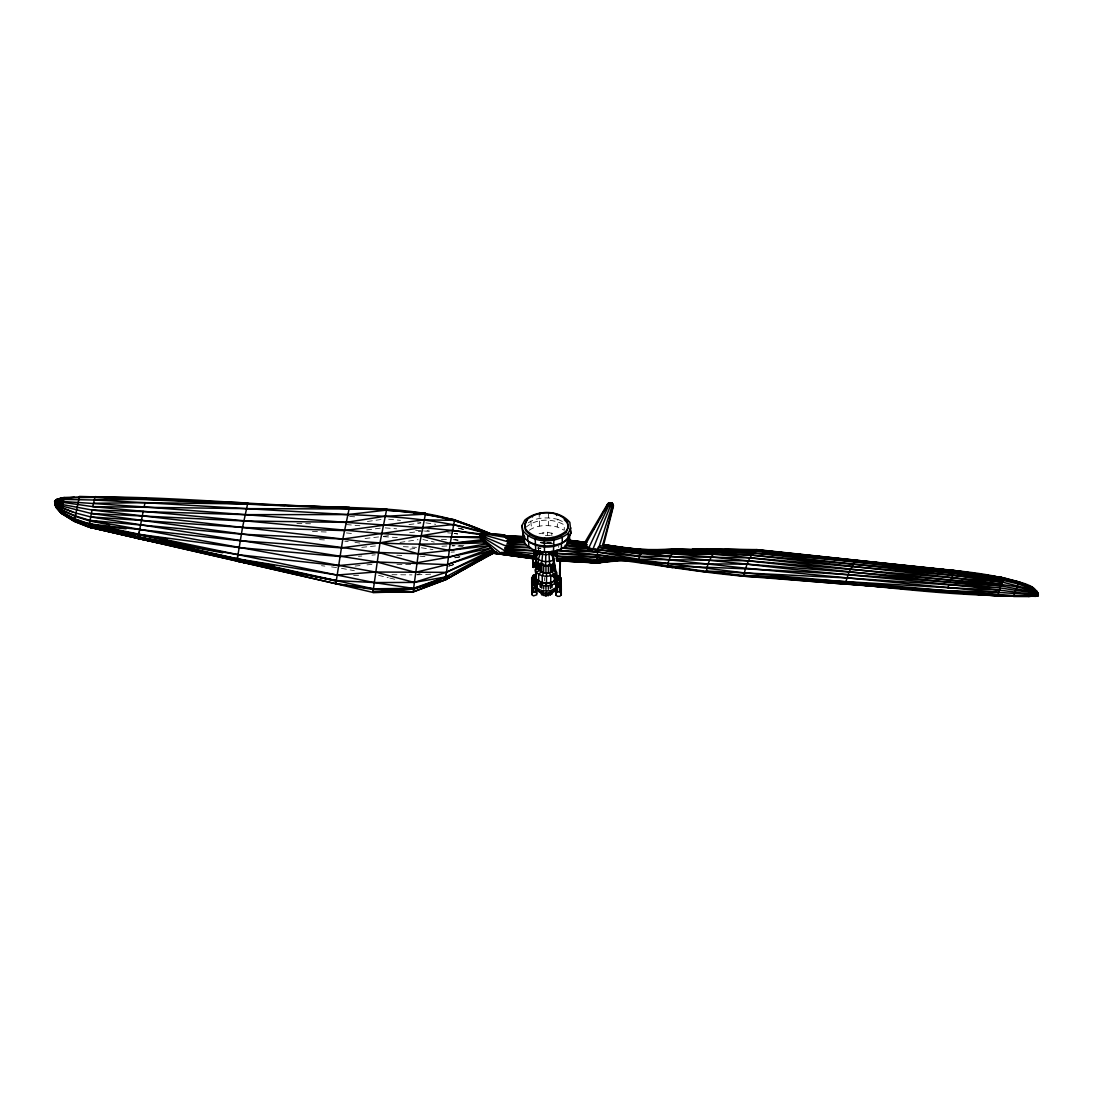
<?xml version="1.0" encoding="UTF-8"?>
<svg xmlns="http://www.w3.org/2000/svg" width="1093" height="1093" viewBox="0 0 1093 1093"><rect width="100%" height="100%" fill="white"/><g stroke="black" fill="none" stroke-linecap="round" stroke-linejoin="round"><path stroke-width="0.75" stroke-dasharray="5 3.75" d="M558.701 547.456L558.728 545.981M528.356 522.796C536.827 516.962 548.112 517.126 557.813 519.366L557.211 526.963L564.275 530.228L564.275 524.886C552.593 518.219 536.335 518.246 525.924 527.304M529.326 530.201C537.346 524.681 548.03 524.845 557.211 526.963M539.081 533.726L547.511 532.195L554.165 534.012M448.717 566.119L455.016 564.111M448.758 566.133L455.207 564.22M416.911 574.481L420.095 573.661M454.934 557.608L461.588 556.323M409.916 549.192L416.501 548.071M454.866 557.84L461.465 556.802M399.97 542.442L417.991 539.669M367.412 521.498L381.99 519.366M383.575 536.335L388.466 535.666M409.684 532.728L429.262 530.091M366.688 529.927L383.588 527.741M408.987 524.558L420.846 523.069M365.062 538.494L378.561 536.95M361.756 547.347L376.935 545.817M355.129 566.051L360.198 565.546M366.947 564.876L373.683 564.207M358.477 556.323L361.838 556.023M371.934 555.135L375.309 554.834M550.394 535.502L543.03 535.297L543.03 532.482M441.914 546.254L450.425 545.762M451.026 552.129L454.401 551.965M416.939 574.822L431.585 574.167M353.613 575.519L361.974 575.164M463.815 545.667L452.092 545.749L463.705 546.377M391.991 574.713L411.979 574.877M441.422 539.355L448.144 539.423M296.9 523.465L310.535 523.766M396.964 564.316L413.55 564.698M537.701 547.935L540.939 548.03M396.841 555.217L401.8 555.394M312.448 531.458L327.736 532.072M403.331 546.65L416.501 547.333M319.416 539.628L326.192 540.024M540.256 542.674L545.134 542.989M546.76 543.098L551.637 543.426M383.575 536.663L398.33 537.647M349.637 516.483L356.427 516.934M429.385 531.43L414.589 530.255M447.624 532.824L452.598 533.206M540.844 542.647L545.68 543.03M547.279 543.153L552.115 543.522M454.797 539.71L458.076 539.969M385.214 527.878L396.636 528.807M547.006 542.77L551.869 543.166M547.115 542.756L551.924 543.166M346.331 524.572L359.884 525.733M546.883 542.852L551.705 543.276M546.637 543.412L549.847 543.713M388.63 519.216L400.489 520.364M417.444 521.989L420.846 522.317M547.197 542.92L552.061 543.399M419.985 556.159L424.986 556.651M346.413 532.933L353.189 533.616M537.674 548.18L540.885 548.522M540.871 542.825L548.959 543.727M344.814 541.213L348.189 541.622M354.952 542.429L360.021 543.043M454.264 533.411L457.612 533.821M321.52 565.696L324.867 566.106M331.562 566.912L336.589 567.527M453.144 539.669L458.035 540.338M425.874 522.878L435.683 524.312M421.433 547.771L432.924 549.601M547.197 543.248L550.216 543.754M454.264 533.493L457.612 534.053M341.494 568.333L354.378 570.71M422.882 539.532L434.222 542.101M458.568 528.083L463.446 529.231M378.561 575.355L388.247 577.678M389.859 578.074L396.322 579.618M458.582 528.274L463.459 529.613M557.813 519.366L565.272 522.823M530.747 521.074L531.594 528.575M538.835 549.26L538.494 547.456L538.494 549.752M551.828 532.919L551.828 535.748M548.631 512.59L548.522 525.501M547.511 532.195L547.511 535.024M544.628 577.569L544.628 580.807M539.518 526.061L539.136 513.191"/><path stroke-width="1.5" d="M531.731 584.236L531.731 577.637L532.878 576.366L535.269 576.257L535.269 575.082L533.398 575.082L533.398 580.26L535.269 580.26L535.351 584.878L536.786 586.039L535.351 583.785L535.297 580.656M532.072 594.77L532.072 589.031L533.452 587.897L533.452 592.051L532.072 593.185L532.072 594.77L533.452 595.904L536.786 594.77L536.786 589.031L535.406 587.897L535.406 592.051L536.786 593.185M532.878 576.926L533.398 578.825M532.878 576.598L533.398 577.487M533.316 576.339L533.316 581.121L531.731 581.121L531.731 587.119M533.398 580.26L535.269 579.918M535.297 586.968L535.351 583.785M553.509 567.171L553.509 570.519C549.916 574.139 543.098 574.139 539.491 570.519L536.239 572.267C541.513 577.569 551.487 577.569 556.761 572.267L556.761 578.907C551.487 584.195 541.513 584.195 536.239 578.907L535.406 569.822L536.239 567.363L541.049 564.357M536.786 582.897L535.98 585.22L536.786 589.783C541.773 594.797 551.227 594.797 556.214 589.783L557.02 585.22L556.214 582.897M539.068 591.75L539.068 589.51L536.786 587.542M542.251 582.364L542.251 575.738L543.59 572.896M542.47 593.062L542.47 590.821L539.068 589.51M550.749 582.364L550.749 575.738L549.41 572.896M555.872 595.029L555.872 588.43L557.457 587.132L557.457 591.914L555.872 593.212L555.872 595.029L557.457 596.327L559.684 596.327L561.269 595.029L561.269 588.43L559.684 587.132L559.684 591.914L561.269 593.212L561.269 595.029M556.405 580.67L552.949 554.602L556.924 580.97L559.958 579.222L560.122 560.381M557.703 586.968L557.649 583.785L556.214 584.96M560.928 582.05L559.548 580.916L559.643 568.456M556.214 580.916L556.214 586.039L559.684 584.878L560.122 578.825L559.684 584.878L561.119 586.039M559.602 576.257L559.602 575.082M560.928 583.635L560.928 577.896L559.548 576.762M535.269 576.257L535.269 580.26M504.597 534.928L483.42 533.056L482.068 534.395L482.3 536.472L480.483 535.789L481.48 534.354L484.541 533.903L508.368 537.77L504.597 534.928L481.658 533.452L482.655 538.767L502.042 554.137L502.821 553.195M533.398 579.085L533.316 584.878L531.881 586.039M557.649 584.878L557.731 579.918L559.602 579.918L559.602 575.424M610.454 561.337L597.393 563.018L556.679 560.654L556.378 550.448L597.529 552.033L745.549 568.155L998.756 592.392L1038.336 595.111L1037.257 591.805L1032.093 587.487L1018.799 581.859L1004.276 577.965L954.995 570.573L756.055 549.779L692.265 549.314L756.055 549.779L954.312 571.557L1004.098 578.224L1018.662 582.063L1032.093 587.487L1037.257 591.805L1035.618 596.313L997.923 595.876L743.786 576.202C680.966 570.669 619.157 557.567 556.187 553.413L597.229 554.684L744.114 572.882L947.085 590.712L1013.73 595.603L1035.604 596.3L1038.2 595.466L1035.973 595.289L1038.241 595.343L1030.412 591.477L1000.956 585.903L750.194 557.854C706.87 552.498 663.301 551.5 619.936 547.497M550.421 554.069L556.87 554.697L556.87 551.91L552.047 551.405M535.269 575.082L535.761 581.626C541.281 587.187 551.719 587.187 557.252 581.626M556.405 576.776L559.958 575.328L560.408 560.408M535.939 553.263L534.19 558.81L533.657 550.735L504.843 548.467M535.119 553.4L534.641 554.151L537.92 554.342L534.641 554.151L534.327 549.56M607.435 561.351L597.393 563.018L597.024 557.252L598.336 547.251L670.665 556.323L747.12 564.166C843.796 575.956 942.057 581.353 1038.268 595.302L1035.836 595.412C940.445 598.636 839.93 578.935 743.609 575.478C680.789 570.013 619.144 555.995 556.378 550.448M584.536 542.961L607.202 504.583C608.295 501.687 613.679 502.274 610.522 505.635L592.064 551.296L587.979 549.588L608.992 505.007C610.017 500.553 614.785 504.338 613.118 507.289L603.705 544.505M496.523 553.058L493.134 552.648L445.548 579.714L413.154 591.914L373.232 589.441L335.906 583.73L88.724 527.058L74.201 521.334L60.894 513.041L55.757 506.988L54.65 501.646L57.396 499.091L64.05 497.875L94.913 497.356L348.886 508.696C397.183 509.721 446.6 513.245 490.989 534.067L454.661 519.803L450.207 543.426L445.548 579.714L493.326 553.14L534.19 558.81L493.326 553.14L473.993 563.045M446.067 574.836L445.548 579.714L413.154 591.914L372.932 592.406L335.838 583.73L342.819 539.054L349.391 507.507C396.062 509.051 444.468 511.196 486.795 533.097M329.048 506.879L349.391 507.507C254.368 506.004 159.236 494.282 64.186 497.506L60.894 513.041L74.351 520.528L88.902 526.075L336.207 581.107L335.906 583.73L88.724 527.058L74.228 521.306L60.894 513.041L62.274 506.209L56.44 503.504L54.705 501.373L56.412 503.463L92.044 510.021L244.996 514.653L347.465 514.584L386.184 510.158L425.56 513.327L419.507 544.683L413.154 591.914L372.932 592.406L373.232 589.441L413.427 589.072L445.548 579.714L493.134 552.648L534.6 558.55L493.585 553.222L482.887 557.799M372.932 592.406L379.981 542.825L386.717 509.092L246.253 508.628L92.768 506.633L54.732 501.195L61.153 503.996M146.12 499.255L146.23 498.353L79.475 496.441L74.201 521.334L75.8 513.218M63.831 499.241L64.186 497.506L57.396 499.091L55.757 506.988L60.989 512.535L74.351 520.528M483.83 539.942L479.882 536.731L480.688 533.644L482.013 532.974L484.008 533.056L485.798 535.461L484.623 538.494L481.658 539.136L480.223 537.182L483.598 534.176L483.161 537.373L480.223 537.182L480.483 535.789L485.06 535.283L508.518 541.923M95.159 496.632L110.393 497.875M273.769 565.436L237.222 559.165L138.06 538.507L139.207 531.908M496.345 551.815L492.957 551.446L445.493 579.659L413.414 588.389L373.984 582.555L336.945 575.041L237.208 558.81L138.005 538.548L143.169 511.346L381.539 533.589L420.914 535.98L481.002 537.838M138.06 538.507L88.765 527.017L92.044 510.021L342.819 539.054C390.584 546.049 438.744 544.177 486.781 542.784M222.849 552.785L138.237 537.237L88.765 527.017L89.886 521.006L75.144 516.374L61.481 509.953L55.88 506.264L54.664 501.564L56.057 505.253L61.509 509.639L75.185 515.882L89.927 520.391L375.432 572.035L414.11 582.419L445.739 576.954L492.957 551.446L496.222 551.938M237.605 556.747L236.99 561.119L339.486 581.367M646.878 563.127L638.462 562.185C638.462 557.58 640.826 551.241 645.799 550.134L677.605 549.082L754.648 550.927L954.776 570.806L1004.276 577.965L994.138 577.09M372.85 592.365L413.072 591.86L373.219 588.772L88.902 525.952L74.338 520.432L60.976 512.48L55.798 506.701L57.396 499.091L74.31 497.26M64.132 497.834C62.246 496.536 50.292 503.408 57.342 499.282L94.244 500.02L145.915 499.241L146.23 498.353L94.913 497.356L92.768 506.633L143.169 511.346M637.342 549.547L676.253 549.642L751.724 555.135L951.689 577.405L1016.681 586.736L1030.795 590.466L1036.588 593.28L1038.282 595.275L1036.396 593.772L1030.043 592.515L1000.232 587.938L998.756 592.392L947.085 590.712L946.77 592.119L958.547 592.666M63.708 499.241L54.8 500.936L144.098 506.933L145.055 502.671L247.401 503.969L349.391 507.507M1013.498 581.572L1018.375 582.788L1018.799 581.859L1013.525 596.491L1028.827 596.546L1032.093 587.487L1037.202 591.9L1038.35 595.084L1033.636 592.283M692.73 549.793L719.016 549.164L756.793 550.216M610.468 502.712C606.246 503.313 615.427 501.345 612.545 507.261L607.202 504.583L608.377 505.526M602.694 545.202L612.9 506.961C613.883 502.083 607.886 502.111 612.517 503.736L611.916 503.299L612.312 505.198L598.117 549.697M609.388 518.574L610.741 513.724M998.756 592.392L998.087 594.77L946.77 592.119L997.923 595.876M804.065 554.971L954.763 571.052M540.338 553.14L538.303 559.438L538.303 563.892L545.571 566.078L553.386 564.657L553.386 560.203L551.664 553.714L545.803 554.779L542.784 554.274L540.338 553.14L540.338 550.845M850.19 560.832L855.218 561.283L856.01 560.477L954.94 570.737L1004.276 577.965L954.776 570.806L756.807 549.588C749.156 555.476 746.068 566.393 743.609 575.478L947.945 587.706L948.902 584.837L1000.232 587.938L711.461 556.924L642.793 551.596L602.544 544.929L641.755 552.703L751.724 555.135L953.465 573.238L1003.743 578.921L1018.362 582.637L1031.833 587.911L1037.202 591.9L1038.336 595.111L1036.588 593.28L1030.412 591.477M535.761 573.88L535.269 575.314L533.398 575.424M539.491 570.519L539.491 567.171L536.239 567.363M1003.743 578.921L1000.956 585.903C889.88 577.418 778.79 568.688 667.44 566.147C668.615 559.698 671.375 552.17 677.605 549.082C786.659 553.768 895.618 564.166 1003.743 578.921L1004.098 578.224M949.831 582.227L954.995 570.573M892.694 564.521L885.986 563.81C934.419 571.215 986.228 568.128 1032.093 587.487L1031.519 588.799L1036.956 592.474L1038.336 595.111L1036.751 593.007L1032.516 590.685M538.207 552.99L536.294 557.334L536.294 561.788L538.303 563.892M553.523 554.452L553.523 552.539L551.856 551.569M522.099 525.446L524.777 520.145C537.114 509.68 559.206 509.502 569.863 522.427L570.901 533.152C563.469 551.186 533.767 551.022 523.137 536.171L522.099 525.446L523.137 536.171L524.38 537.51L524.38 542.866C534.477 555.094 555.394 554.93 567.076 545.024L569.603 539.997L569.603 534.655L570.901 533.152L570.122 529.026M524.708 524.285L527.099 519.558C538.125 510.212 557.84 510.048 567.363 521.58L568.292 527.782L565.901 532.51C554.889 541.855 535.16 542.019 525.637 530.474L524.708 524.285L525.637 530.474M524.708 525.583L527.099 519.558M565.901 532.51L568.292 526.484M561.406 549.096L561.406 543.754L568.223 538.439L568.223 533.206L570.901 527.919M569.603 534.655L567.076 539.669L567.076 545.024M557.307 584.919L557.703 584.127M536.294 561.788L535.83 554.93L536.581 553.468M482.068 534.395L481.166 536.718L481.658 539.136L497.301 553.823L502.042 554.137M593.417 529.49L595.07 526.607M596.723 523.711L598.363 520.814M600.016 517.932L601.656 515.035M603.309 512.152L609.156 503.135M611.247 503.326L611.807 503.122M719.016 549.164L717.568 549.451C711.27 555.066 706.966 563.687 706.474 572.049L718.21 572.527M479.813 536.13L480.455 538.221L497.301 553.823M481.057 533.698L479.8 534.928L482.478 532.947M987.648 575.943C994.193 578.183 1042.654 581.845 1035.836 595.412L1038.2 595.466L1028.868 596.559M638.462 562.185L639.309 561.105M540.598 569.33L533.316 565.122L534.122 563.032M555.312 574.904L559.684 577.432L558.072 579.44L558.878 577.35L560.122 577.487L559.602 576.366M497.26 553.126L493.981 552.744L472.654 563.851M541.131 571.94L538.658 574.344L538.658 580.984M88.724 527.058L138.224 537.046L237.823 554.684L338.352 565.6L376.921 561.993L447.201 564.603L492.902 549.697L493.326 553.14M535.761 579.017C541.281 584.577 551.719 584.577 557.252 579.017M542.47 590.821L550.53 590.821L556.214 587.542M855.792 560.203L849.247 571.53L845.19 583.799L860.423 585.097M525.637 529.176C535.16 540.721 554.889 540.557 565.901 531.212M523.137 530.938C533.808 543.849 555.886 543.672 568.223 533.206M540.311 592.01L541.745 594.633L545.953 595.89L552.006 593.977L552.43 591.245M605.946 561.187L597.393 563.018L556.378 559.876L597.12 562.526L628.748 560.108M481.48 534.354L482.737 533.534L483.598 534.176M609.839 503.559L611.479 502.985L611.93 504.515M536.595 564.466L536.595 561.87L533.042 563.332L532.756 558.332M532.947 558.523L533.042 567.212L536.076 565.464M533.042 567.212L536.608 565.764M556.924 580.97L559.958 579.222M413.427 589.072L448.717 575.984M492.902 549.697L446.245 572.349L414.11 582.419L373.984 582.555L336.193 580.574L236.921 561.133L242.523 527.441L247.81 502.93L145.915 499.241M492.957 551.446L446.245 572.349L375.432 572.035L336.945 575.041L89.257 523.93L74.638 518.779L61.167 511.442L55.798 506.701L54.65 501.646L56.044 505.403L61.481 509.953M487.82 555.422L493.981 552.744M59.937 502.233L54.8 500.936L57.219 499.979L63.326 500.895L54.732 501.195L62.588 504.338M491.385 548.126L447.201 564.603L415.395 572.363L376.921 561.993L90.623 516.907L75.745 513.027L56.044 505.403L54.677 501.482L56.235 504.338L61.864 507.849L72.712 512.057M54.814 500.854L57.219 499.979M445.739 576.954L413.414 588.389L373.219 588.772L335.906 583.73M533.37 584.127L534.34 583.799M541.554 565.409L542.784 551.979L548.918 552.293L551.664 551.418M553.386 560.203C547.866 562.43 540.243 562.362 536.294 557.334L535.83 554.93M551.309 564.862L545.844 565.86L540.775 564.33M538.904 568.838L535.406 569.822L536.239 578.907M489.937 545.994L448.185 557.28L416.747 562.813L378.41 552.471L91.306 513.519L62.219 506.127L56.412 503.463L54.718 501.291L56.604 502.561L62.957 502.616M491.304 547.907L448.185 557.28L418.086 553.796L378.41 552.471L339.814 556.528L238.943 547.593L138.688 534.327L88.902 525.952L138.661 534.805L191.535 545.858M64.05 497.875L57.342 499.282L60.607 499.255M439.072 578.853L445.739 577.514M1028.95 595.999L1038.186 595.562L1030.822 595.74M89.257 523.93L240.118 540.734L341.276 547.88L379.981 542.825L452.297 530.433L481.917 534.122M486.877 543.808L449.168 550.394L418.086 553.796L379.981 542.825M589.523 562.362L597.734 562.786L607.708 561.16M568.565 560.941L556.679 560.654L586.244 562.185M1035.781 595.876L1038.186 595.562M613.719 560.914L620.264 560.067M489.773 545.53L449.168 550.394L419.507 544.683M420.914 535.98L450.207 543.426L484.062 539.477M608.623 561.174L597.12 562.526L556.187 558.318L596.969 561.324L620.359 560.19M613.556 560.586L616.848 560.203M450.207 543.426L485.429 540.926M663.916 550.38L673.903 549.724M654.871 550.285L677.605 549.082M656.907 550.298L673.821 549.615M698.195 550.298L708.155 549.943M733.567 550.326L757.162 549.888L724.878 549.588M508.259 542.429L524.722 542.169M507.002 540.133L523.506 539.901M692.989 549.916L708.059 549.697M93.492 503.286L145.055 502.671L347.465 514.584C395.106 516.265 443.225 519.421 488.995 533.78M378.192 509.188L386.717 509.092M745.303 550.326L757.094 550.216L724.864 550.285M506.291 545.011L525.993 544.833M725.205 550.162L757.162 549.888M612.244 558.632L597.024 557.252L556.118 556.105L596.942 559.52L615.332 559.397M505.786 538.248L523.957 538.152M451.245 536.8L479.636 536.759M560.122 576.598L560.122 579.058M559.602 576.926L559.602 578.498M533.398 578.252L535.269 578.252M557.731 580.26L559.602 580.26M559.548 580.916L560.928 580.916L560.928 586.845M535.543 581.121L537.128 581.121L537.128 585.657M531.731 582.719L537.128 582.719M556.214 582.993L560.928 582.993M559.548 584.769L560.928 584.769M535.351 584.878L533.316 584.878L533.316 583.785L531.881 584.96L532.072 591.75L533.452 591.75M532.072 585.821L536.786 585.821L536.786 587.897L532.072 587.897M555.872 587.132L561.269 587.132M555.872 591.545L557.457 591.545M533.452 592.051L535.406 592.051M557.457 591.914L559.684 591.914M724.837 549.547L756.807 549.588M1033.732 592.01L1036.751 593.007L1038.295 595.193L1037.12 592.078L1031.491 588.662L1017.815 583.853L1003.073 580.397L952.577 575.246L750.194 557.854L639.651 556.241L594.633 549.096M504.898 547.593L530.474 547.716M506.223 536.868L524.394 537.087M59.842 502.671L56.631 502.616L54.718 501.291L56.44 503.504L61.112 504.215M713.019 554.479L642.793 551.596L602.885 544.546M504.788 549.998L533.657 550.735M279.876 505.376L284.972 505.54M303.622 506.1L320.577 506.619M578.429 561.228L586.64 561.474M1031.218 594.551L1038.268 595.302L1031.847 592.638M504.884 537.073L523.602 537.701M542.347 552.416L534.272 551.145L540.734 551.364M550.421 551.692L556.87 551.91M504.993 536.103L524.79 536.786M507.835 538.781L524.845 539.382M503.6 536.076L524.039 536.8M966.868 592.98L973.535 593.226M120.599 498.271L137.609 498.927M596.942 559.52L630.839 560.791M503.982 535.816L524.421 536.69M507.398 540.885L524.408 541.595M91.306 513.519L243.753 520.965L345.88 522.372L422.335 527.605L452.297 530.433L481.63 534.791M947.945 587.706L999.508 590.07M413.687 512.767L425.56 513.327M673.493 552.225L643.832 550.749L604.743 544.997M561.611 547.689L591.313 549.164M594.606 549.328L670.665 556.323M94.244 500.02L145.055 502.671M509.393 536.554L521.306 537.182M507.029 543.358L525.706 544.314M1035.973 595.289L1038.227 595.412L1030.043 592.515M612.777 504.788L609.416 502.917L608.459 503.586L584.632 545.899L596.122 550.558M612.872 506.032L607.94 503.559L609.02 504.433M557.061 560.586L585.875 562.144M589.264 562.335L597.734 562.786M948.902 584.837L846.747 577.937L706.283 571.011L743.786 576.202L762.286 577.227M770.688 577.691L777.41 578.06M863.784 585.288L873.854 585.875M882.229 586.354L887.27 586.654M510.294 536.362L523.465 537.169M565.313 545.147L586.777 546.514M506.728 545.994L530.488 547.525M597.024 557.252L638.339 561.228L672.632 567.595M675.966 567.813L680.994 568.128M482.737 533.534L480.647 533.985L483.98 538.084L505.13 551.009M481.248 538.671L483.98 538.084L484.868 536.813L485.06 535.283L483.42 533.056M947.085 590.712L845.19 583.799L946.88 592.242M628.871 548.959L632.26 549.192M90.623 516.907L242.523 527.441L344.336 530.597L423.783 519.817L454.319 520.377L490.73 533.726M610.7 503.053L611.383 503.108M144.098 506.933L345.88 522.372L384.736 516.306L425.095 514.202L454.661 519.803L444.906 518.424M638.339 561.228L667.905 563.523L747.12 564.166L1001.694 583.922M567.404 542.989L587.214 544.574M636.754 549.916L641.755 550.312M845.34 584.222L743.609 575.478L743.786 576.202M98.315 521.73L89.886 521.006L109.724 524.79M537.756 554.26L534.491 553.96L539.355 554.411M89.927 520.391L241.293 534.163L342.819 539.054L422.335 527.605L453.349 524.558L488.667 534.04M533.316 565.122L534.122 565.19M617.326 559.097L622.395 559.561M1031.136 589.537L1036.765 592.816L1038.323 595.152L1036.943 592.392L1031.136 589.537L1002.39 582.104L748.664 560.818L638.681 559.247L597.529 552.033L561.57 547.989M504.761 550.817L533.562 553.523M540.844 554.083L534.381 553.482L540.885 554.206M552.143 555.135L556.979 555.586L550.503 554.697M567.854 541.336L585.998 543.098M1030.781 595.849L1035.618 596.313M885.59 564.261L888.964 564.589M905.837 566.242L910.893 566.748M917.642 567.404L921.016 567.745M927.766 568.401L932.835 568.893M937.89 569.398L944.639 570.054M542.36 553.277L534.299 552.484L540.775 553.372M793.258 554.397L796.647 554.738M803.396 555.408L806.784 555.75M813.534 556.419L818.602 556.924M825.365 557.608L828.74 557.936M833.809 558.441L840.572 559.124M850.709 560.135L843.946 559.452L850.75 560.108M763.802 550.899L768.543 551.459M773.871 551.91L780.58 552.593M783.927 552.935L790.649 553.604M793.996 553.946L800.718 554.629M534.272 551.145L542.333 551.965M550.394 552.785L556.829 553.441M778.885 552.471L773.612 551.965L778.599 552.511M788.941 553.523L783.695 553.003L788.668 553.577M793.791 554.042L800.677 554.738M803.888 555.094L810.746 555.777M813.971 556.132L820.802 556.829M824.067 557.17L852.663 560.135M793.709 554.11L798.737 554.629M803.765 555.162L810.487 555.872M813.834 556.228L820.542 556.924M823.903 557.28L830.612 557.99M833.973 558.345L840.681 559.042M896.041 564.876L902.763 565.587M906.111 565.928L912.819 566.639M917.86 567.171L924.569 567.868M927.93 568.223L934.638 568.934M937.985 569.289L944.707 570M611.902 546.555L616.985 547.087M620.373 547.443L645.799 550.134M850.176 560.736L855.218 561.283M998.729 578.566L1003.757 579.112L998.811 578.388M501.427 552.375L533.603 555.886L504.297 551.432M611.643 546.582L616.616 547.128M552.266 555.49L557.143 556.036M568.278 540.407L586.394 542.456L568.579 540.202M570.519 540.912L577.036 541.65M580.301 542.032L585.192 542.593M502.193 553.686L505.472 554.069M510.404 554.629L513.696 555.012M565.218 545.598L589.742 548.508M1031.164 594.701L1034.374 595.098M501.591 553.686L533.753 557.621L502.753 552.935M567.294 543.412L586.9 545.844M61.153 511.62L55.88 506.264L54.664 501.564L55.798 506.701C74.31 524.872 101.772 526.32 126.091 528.807M1031.56 593.513L1038.282 595.275L1036.56 593.554M568.196 540.516L586.135 542.743M567.745 541.609L585.711 543.863M568.647 540.284L586.709 542.593M556.118 556.105L596.969 561.324M979.219 575.123L982.539 575.56M987.512 576.216L990.832 576.653M603.186 544.71L644.815 550.23L676.253 549.642L754.648 550.927L953.465 573.238L1003.073 580.397M1002.39 582.104L952.577 575.246L753.186 552.812L643.832 550.749L602.844 544.451M570.573 541.199L573.852 541.65M966.308 572.691L1004.235 578.088M167.051 538.863L138.661 534.805L89.243 524.271M966.28 572.759L969.559 573.251M972.852 573.743L984.369 575.451M706.474 572.049L667.44 566.147L667.604 567.281M550.421 553.686L556.87 554.697M598.336 547.251L640.717 554.165M600.426 545.776L641.755 552.703M610.331 502.821L611.11 502.971M1029.674 593.608L1038.241 595.343L1031.505 593.663M1035.658 596.027L1029.292 594.783L1038.227 595.412M62.274 506.209L56.249 504.406L54.677 501.482L56.057 505.253L61.864 507.849L56.249 504.406L54.705 501.373L56.235 504.338M558.66 583.799L559.63 584.127M1028.486 587.747L1037.12 592.078L1038.336 595.111L1036.765 592.816L1030.795 590.466M551.951 564.357L554.356 565.286M1018.375 582.788L1031.847 588.007L1037.202 591.9M1018.662 582.063L1032.024 587.556M507.972 546.896L479.8 534.928L479.882 536.731M1032.571 590.548L1036.956 592.474L1038.323 595.152L1036.943 592.392L1031.491 588.662M527.728 535.775L527.728 541.008C538.125 547.128 551.227 547.333 562.253 542.743L562.253 537.51M553.509 570.519L555.681 571.68M534.942 563.1L539.3 565.627M535.256 563.687L538.658 565.286M558.878 577.35L554.342 574.727L551.869 571.94M533.316 564.043L540.598 568.251M552.238 574.986L558.072 578.361M558.878 579.509L554.342 576.885L554.356 580.984M552.238 576.066L558.072 579.44M61.509 509.639L55.893 506.168L61.167 511.442M1031.847 588.007L1037.12 592.078L1031.833 587.911M1032.011 587.638L1037.257 591.805M559.684 583.785L561.119 584.96L561.119 586.627M55.757 506.988L60.976 512.48L55.798 506.701M564.275 519.64L567.363 522.878L568.292 527.782M551.856 553.495L552.689 554.37M527.728 541.008L528.725 542.101L528.725 547.443M535.297 584.127L535.693 584.919M568.866 536.103L569.603 539.997M523.889 534.914L524.38 537.51M524.38 542.866L523.397 534.996M552.949 554.602L556.924 577.077M533.275 558.714L533.562 567.513M567.363 521.58L567.363 522.878M561.269 590.247L561.269 585.547L555.872 585.547L555.872 590.247M560.928 577.896L560.928 579.481M560.559 535.051L560.559 536.349M556.597 514.175L556.597 515.472M554.725 581.203L554.725 583.812M553.932 589.51L553.932 591.75M553.864 540.174L553.482 551.61M553.072 537.428L553.072 538.726M552.689 563.482L552.689 569.959M552.006 564.835L552.006 571.311M552.006 584.263L552.006 587.501M550.954 582.651L550.954 585.261M550.53 590.821L550.53 593.062M550.489 564.302L550.489 572.404M550.489 583.73L550.489 588.594M550.489 591.832L550.489 595.07M549.724 565.819L548.918 552.293M548.372 564.972L548.372 573.074M548.372 586.026L548.372 589.264M548.372 592.502L548.372 595.74M546.5 573.224L546.5 582.856M546.5 583.17L546.5 585.78M546.5 591.286L546.5 593.526M545.803 552.484L545.571 566.078M545.953 565.122L545.953 573.224M545.953 584.564L545.953 589.414M545.953 592.652L545.953 595.89M544.601 537.961L544.601 539.259M544.478 552.184L544.369 540.775M543.631 564.739L543.631 572.828M543.631 585.793L543.631 589.031M543.631 592.269L543.631 595.507M543.043 563.756L543.043 565.382M542.046 582.651L542.046 585.261M541.745 563.865L541.745 571.953M541.745 584.919L541.745 588.157M541.745 591.395L541.745 594.633M540.57 564.248L540.57 570.737M540.57 583.689L540.57 586.927M540.311 562.868L540.311 569.344M540.311 583.908L540.311 587.146M539.928 513.341L539.928 514.639M538.275 581.203L538.275 583.812M536.403 536.581L536.403 537.879M535.789 550.722L535.187 539.232M532.878 576.366L532.878 579.058M532.441 515.705L532.441 517.003M531.731 577.637L531.731 579.468M529.75 533.493L529.75 534.791M481.016 535.324L482.081 535.72L481.016 535.324M862.5 561.324L855.778 560.641L862.486 561.337M872.583 562.349L865.861 561.665L872.556 562.403M882.679 563.373L875.944 562.69L882.625 563.455M963.015 572.226L958.069 571.516L962.988 572.281M56.781 501.673L54.759 501.1L56.836 501.742"/></g></svg>
